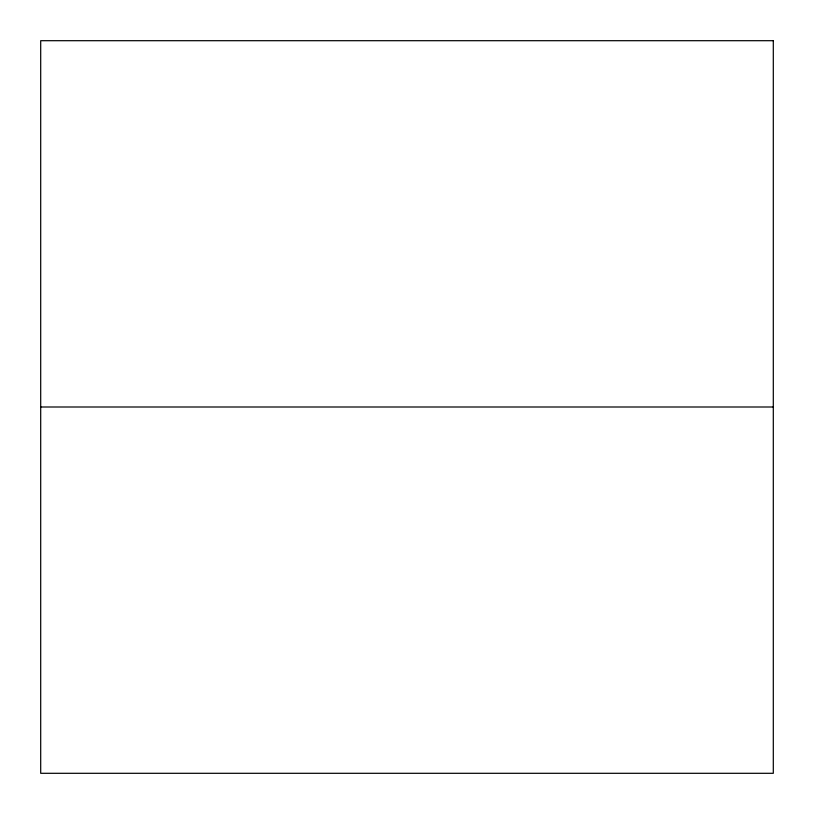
<?xml version="1.0" encoding="UTF-8"?>
<svg xmlns="http://www.w3.org/2000/svg" width="814" height="814" viewBox="0 0 814 814"><rect width="100%" height="100%" fill="white"/><g stroke="black" fill="none" stroke-linecap="round" stroke-linejoin="round"><path stroke-width="1.22" d="M40.7 407L773.3 407M773.3 40.7L40.7 40.7L40.7 773.3L773.3 773.3L773.3 40.7"/></g></svg>
